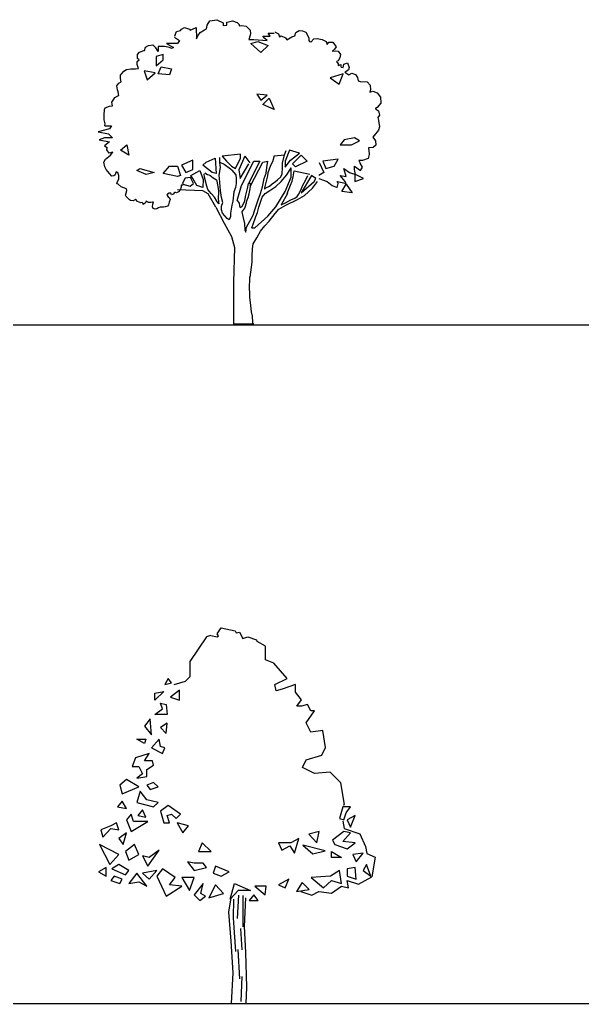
# Model space of a CAD drawing. Header units: millimetres. Extents: x 87938 to 265635, y 330093 to 434310.
# Drawn here: x 181640 to 195129, y 381523 to 405131 of the extents above; entities that cross this region are included whole.
import ezdxf

# ---------------------------------------------------------------- set-up
doc = ezdxf.new("R2010")
doc.units = ezdxf.units.MM
doc.layers.add('www.cad-blocks.net', color=7, linetype='Continuous')
doc.styles.add('ATTR', font='romans.shx', dxfattribs={"width": 0.8, "height": 0.7})

# ---------------------------------------------------------------- blocks, each defined once
blk = doc.blocks.new('A$C70C70964')
for p, q in [((536, 4197), (682, 4319)), ((536, 4197), (682, 4319)), ((682, 4319), (731, 4075)), ((682, 4319), (731, 4075)), ((731, 4075), (536, 4197)), ((731, 4075), (536, 4197)), ((3517, 4053), (3633, 3887)), ((3517, 4053), (3633, 3887)), ((4221, 4060), (4469, 4080)), ((4221, 4060), (4469, 4080)), ((1560, 3636), (1706, 3807)), ((1560, 3636), (1706, 3807)), ((1706, 3807), (1901, 3807)), ((1706, 3807), (1901, 3807)), ((1901, 3807), (1974, 3588)), ((1901, 3807), (1974, 3588)), ((3437, 3344), (3729, 3929)), ((3437, 3344), (3729, 3929)), ((3876, 3929), (3605, 3397)), ((3876, 3929), (3605, 3397)), ((3729, 3929), (3876, 3929)), ((3729, 3929), (3876, 3929)), ((5297, 3899), (5411, 3661)), ((5297, 3899), (5411, 3661)), ((1901, 3563), (1560, 3636)), ((1901, 3563), (1560, 3636)), ((1974, 3588), (1901, 3563)), ((1974, 3588), (1901, 3563)), ((2437, 3710), (2514, 3492)), ((2437, 3710), (2514, 3492)), ((4698, 3702), (5075, 3620)), ((4698, 3702), (5075, 3620)), ((5110, 3585), (4866, 3167)), ((5110, 3585), (4866, 3167)), ((5214, 3515), (5110, 3585)), ((5214, 3515), (5110, 3585)), ((5411, 3661), (5289, 3588)), ((5411, 3661), (5289, 3588)), ((5801, 3588), (5947, 3563)), ((5923, 3441), (5801, 3588)), ((5801, 3588), (5947, 3563)), ((5923, 3441), (5801, 3588)), ((5947, 3563), (5890, 3753)), ((5947, 3563), (5890, 3753)), ((3333, 2989), (3437, 3344)), ((3333, 2989), (3437, 3344)), ((4866, 3167), (5179, 3446)), ((4866, 3167), (5179, 3446)), ((5179, 3446), (5214, 3515)), ((5179, 3446), (5214, 3515)), ((5289, 3515), (5484, 3441)), ((5289, 3515), (5484, 3441)), ((5484, 3441), (5606, 3344)), ((5484, 3441), (5606, 3344)), ((5606, 3344), (5728, 3295)), ((5606, 3344), (5728, 3295)), ((5728, 3441), (5850, 3417)), ((5752, 3393), (5728, 3441)), ((5728, 3441), (5850, 3417)), ((5752, 3393), (5728, 3441)), ((5728, 3295), (5752, 3393)), ((5728, 3295), (5752, 3393)), ((5850, 3417), (5947, 3393)), ((5850, 3417), (5947, 3393)), ((5947, 3393), (5923, 3441)), ((5947, 3393), (5923, 3441)), ((2511, 3222), (1901, 3246)), ((2511, 3222), (1901, 3246)), ((2632, 3149), (2511, 3222)), ((2632, 3149), (2511, 3222)), ((2820, 2827), (2632, 3149)), ((2820, 2827), (2632, 3149)), ((2820, 2827), (3022, 2442)), ((2820, 2827), (3022, 2442)), ((3022, 2442), (3193, 2125)), ((3022, 2442), (3193, 2125)), ((3193, 2125), (3266, 1857)), ((3193, 2125), (3266, 1857)), ((3266, 1857), (3242, 1028)), ((3266, 1857), (3242, 1028)), ((3242, 1028), (3242, 29)), ((3242, 1028), (3242, 29)), ((3242, 29), (3729, 29)), ((3242, 29), (3729, 29))]:
    blk.add_line(p, q)
for points in [[(1843, 6931), (1839, 6940), (1878, 7045), (1975, 7064), (1994, 7095), (2065, 7142), (2189, 7095), (2205, 7071), (2263, 7098), (2344, 7141), (2358, 6868), (2388, 6938), (2447, 7015), (2544, 7081), (2595, 7105), (2610, 7194), (2677, 7295), (2844, 7326), (2995, 7248), (2995, 7190), (3085, 7193), (3085, 7263), (3089, 7267), (3089, 7267), (3217, 7302), (3333, 7259), (3376, 7212), (3380, 7177), (3446, 7185), (3543, 7173), (3644, 7072), (3648, 6998), (3640, 6951)], [(1843, 6931), (1839, 6940), (1878, 7045), (1975, 7064), (1994, 7095), (2065, 7142), (2189, 7095), (2205, 7071), (2263, 7098), (2344, 7141), (2358, 6868), (2388, 6938), (2447, 7015), (2544, 7081), (2595, 7105), (2610, 7194), (2677, 7295), (2844, 7326), (2995, 7248), (2995, 7190), (3085, 7193), (3085, 7263), (3089, 7267), (3089, 7267), (3217, 7302), (3333, 7259), (3376, 7212), (3380, 7177), (3446, 7185), (3543, 7173), (3644, 7072), (3648, 6998), (3640, 6951)], [(1828, 6903), (1950, 6830), (1901, 6756), (1755, 6756), (1633, 6756), (1804, 6659), (1755, 6635), (1706, 6659), (1584, 6683), (1438, 6683), (1438, 6561), (1381, 6654)], [(1828, 6903), (1950, 6830), (1901, 6756), (1755, 6756), (1633, 6756), (1804, 6659), (1755, 6635), (1706, 6659), (1584, 6683), (1438, 6683), (1438, 6561), (1381, 6654)], [(3640, 6951), (3607, 6854), (3729, 6854), (4046, 6830), (3997, 6878), (3949, 6927), (4119, 6927), (4071, 7000), (4217, 7000)], [(3640, 6951), (3607, 6854), (3729, 6854), (4046, 6830), (3997, 6878), (3949, 6927), (4119, 6927), (4071, 7000), (4217, 7000)], [(4239, 7035), (4245, 7029), (4322, 6990), (4346, 6917), (4346, 6913), (4388, 6940), (4489, 6893), (4520, 6843), (4637, 6916), (4715, 6935), (4734, 7021), (4816, 7064), (4894, 7060), (4979, 7024), (5049, 6888), (5045, 6826), (5064, 6799), (5095, 6791), (5095, 6787), (5170, 6865), (5251, 6877), (5368, 6853), (5461, 6802), (5488, 6728), (5530, 6787), (5624, 6787), (5705, 6677), (5663, 6615), (5624, 6576), (5608, 6569), (5678, 6576), (5752, 6569), (5810, 6487), (5794, 6409), (5752, 6339), (5709, 6324), (5755, 6265), (5752, 6223), (5818, 6254), (5818, 6199), (5825, 6187), (5868, 6176), (5887, 6261), (5977, 6288), (6019, 6176), (6000, 6121), (5938, 6075), (5914, 6063), (6007, 6004), (6078, 6039), (6167, 6012), (6217, 5938), (6229, 5860), (6279, 5845), (6446, 5833), (6520, 5755), (6528, 5646), (6508, 5588), (6508, 5588), (6586, 5607), (6687, 5568), (6768, 5463), (6772, 5323), (6690, 5219), (6648, 5191), (6644, 5187), (6721, 5141), (6740, 5036), (6705, 4981), (6717, 4911), (6721, 4903), (6740, 4756), (6721, 4678), (6611, 4543), (6580, 4507), (6584, 4504), (6646, 4418), (6658, 4313), (6588, 4255), (6479, 4247), (6494, 4104), (6498, 4092), (6471, 3994), (6335, 3948), (6245, 3948), (6278, 3879)], [(4239, 7035), (4245, 7029), (4322, 6990), (4346, 6917), (4346, 6913), (4388, 6940), (4489, 6893), (4520, 6843), (4637, 6916), (4715, 6935), (4734, 7021), (4816, 7064), (4894, 7060), (4979, 7024), (5049, 6888), (5045, 6826), (5064, 6799), (5095, 6791), (5095, 6787), (5170, 6865), (5251, 6877), (5368, 6853), (5461, 6802), (5488, 6728), (5530, 6787), (5624, 6787), (5705, 6677), (5663, 6615), (5624, 6576), (5608, 6569), (5678, 6576), (5752, 6569), (5810, 6487), (5794, 6409), (5752, 6339), (5709, 6324), (5755, 6265), (5752, 6223), (5818, 6254), (5818, 6199), (5825, 6187), (5868, 6176), (5887, 6261), (5977, 6288), (6019, 6176), (6000, 6121), (5938, 6075), (5914, 6063), (6007, 6004), (6078, 6039), (6167, 6012), (6217, 5938), (6229, 5860), (6279, 5845), (6446, 5833), (6520, 5755), (6528, 5646), (6508, 5588), (6508, 5588), (6586, 5607), (6687, 5568), (6768, 5463), (6772, 5323), (6690, 5219), (6648, 5191), (6644, 5187), (6721, 5141), (6740, 5036), (6705, 4981), (6717, 4911), (6721, 4903), (6740, 4756), (6721, 4678), (6611, 4543), (6580, 4507), (6584, 4504), (6646, 4418), (6658, 4313), (6588, 4255), (6479, 4247), (6494, 4104), (6498, 4092), (6471, 3994), (6335, 3948), (6245, 3948), (6278, 3879)], [(156, 4781), (164, 4828), (141, 4925), (142, 5035), (153, 5167), (165, 5209), (270, 5248), (340, 5259), (336, 5295), (328, 5349), (371, 5415), (398, 5462), (469, 5496), (496, 5508), (476, 5594), (465, 5640), (449, 5741), (493, 5803), (551, 5838), (532, 5916), (535, 5994), (610, 6087), (679, 6129), (784, 6149), (893, 6149), (967, 6152), (967, 6152), (932, 6254), (936, 6323), (979, 6362), (940, 6397), (937, 6487), (987, 6545), (1092, 6583), (1108, 6583), (1135, 6669), (1201, 6704), (1306, 6723), (1381, 6654)], [(156, 4781), (164, 4828), (141, 4925), (142, 5035), (153, 5167), (165, 5209), (270, 5248), (340, 5259), (336, 5295), (328, 5349), (371, 5415), (398, 5462), (469, 5496), (496, 5508), (476, 5594), (465, 5640), (449, 5741), (493, 5803), (551, 5838), (532, 5916), (535, 5994), (610, 6087), (679, 6129), (784, 6149), (893, 6149), (967, 6152), (967, 6152), (932, 6254), (936, 6323), (979, 6362), (940, 6397), (937, 6487), (987, 6545), (1092, 6583), (1108, 6583), (1135, 6669), (1201, 6704), (1306, 6723), (1381, 6654)], [(156, 4781), (317, 4782), (268, 4709), (0, 4636), (244, 4587), (341, 4490), (146, 4490), (24, 4441), (268, 4392), (146, 4295), (213, 4261)], [(156, 4781), (317, 4782), (268, 4709), (0, 4636), (244, 4587), (341, 4490), (146, 4490), (24, 4441), (268, 4392), (146, 4295), (213, 4261)], [(2039, 3388), (2024, 3356), (1985, 3352), (1988, 3310), (1961, 3244), (1922, 3193), (1872, 3170), (1849, 3182), (1825, 3182), (1798, 3139), (1759, 3120), (1739, 3159), (1701, 3159), (1658, 3135), (1643, 3116), (1673, 3077), (1705, 3054), (1720, 3011), (1697, 2949), (1681, 2879), (1661, 2848), (1603, 2832), (1564, 2824), (1529, 2825), (1482, 2829), (1443, 2809), (1401, 2790), (1366, 2778), (1319, 2798), (1300, 2833), (1312, 2895), (1323, 2949), (1304, 2946), (1261, 2938), (1203, 2942), (1172, 2953), (1145, 2973), (1122, 2919), (1078, 2891), (1078, 2915), (1055, 2938), (1020, 2934), (943, 2965), (900, 3008), (896, 3008), (834, 2977), (772, 2989), (748, 3005), (667, 3079), (651, 3114), (663, 3141), (683, 3226), (679, 3265), (547, 3316), (481, 3375), (446, 3390), (462, 3441), (496, 3499), (493, 3584), (469, 3662), (431, 3674), (423, 3662), (403, 3600), (372, 3576), (326, 3573), (271, 3631), (190, 3732), (159, 3791), (136, 3907), (174, 3981), (295, 4078), (350, 4144), (264, 4125), (202, 4199), (213, 4261)], [(2039, 3388), (2024, 3356), (1985, 3352), (1988, 3310), (1961, 3244), (1922, 3193), (1872, 3170), (1849, 3182), (1825, 3182), (1798, 3139), (1759, 3120), (1739, 3159), (1701, 3159), (1658, 3135), (1643, 3116), (1673, 3077), (1705, 3054), (1720, 3011), (1697, 2949), (1681, 2879), (1661, 2848), (1603, 2832), (1564, 2824), (1529, 2825), (1482, 2829), (1443, 2809), (1401, 2790), (1366, 2778), (1319, 2798), (1300, 2833), (1312, 2895), (1323, 2949), (1304, 2946), (1261, 2938), (1203, 2942), (1172, 2953), (1145, 2973), (1122, 2919), (1078, 2891), (1078, 2915), (1055, 2938), (1020, 2934), (943, 2965), (900, 3008), (896, 3008), (834, 2977), (772, 2989), (748, 3005), (667, 3079), (651, 3114), (663, 3141), (683, 3226), (679, 3265), (547, 3316), (481, 3375), (446, 3390), (462, 3441), (496, 3499), (493, 3584), (469, 3662), (431, 3674), (423, 3662), (403, 3600), (372, 3576), (326, 3573), (271, 3631), (190, 3732), (159, 3791), (136, 3907), (174, 3981), (295, 4078), (350, 4144), (264, 4125), (202, 4199), (213, 4261)], [(2915, 3903), (3019, 3856), (3171, 3747), (3205, 3712), (3295, 3599), (3303, 3518), (3306, 3397), (3291, 3300), (3252, 3195), (3224, 2974), (3204, 2872), (3169, 2686), (3169, 2600), (3138, 2523), (3091, 2554), (2982, 2683), (2955, 2764), (2952, 2849), (2983, 2939), (2956, 3060), (2933, 3227), (2910, 3518), (2902, 3596), (2930, 3782), (2918, 3899), (2913, 4015)], [(2915, 3903), (3019, 3856), (3171, 3747), (3205, 3712), (3295, 3599), (3303, 3518), (3306, 3397), (3291, 3300), (3252, 3195), (3224, 2974), (3204, 2872), (3169, 2686), (3169, 2600), (3138, 2523), (3091, 2554), (2982, 2683), (2955, 2764), (2952, 2849), (2983, 2939), (2956, 3060), (2933, 3227), (2910, 3518), (2902, 3596), (2930, 3782), (2918, 3899), (2913, 4015)], [(3517, 4053), (3368, 3724), (3403, 3515), (3612, 3863)], [(3517, 4053), (3368, 3724), (3403, 3515), (3612, 3863)], [(4221, 4060), (4174, 3917), (4131, 3827), (4065, 3653), (4057, 3575), (4033, 3481), (4009, 3384), (3986, 3287), (3982, 3256), (4021, 3291), (4107, 3334), (4173, 3384), (4247, 3446), (4301, 3481), (4379, 3555), (4406, 3624), (4418, 3772), (4419, 3881), (4469, 4080), (4505, 4184)], [(4221, 4060), (4174, 3917), (4131, 3827), (4065, 3653), (4057, 3575), (4033, 3481), (4009, 3384), (3986, 3287), (3982, 3256), (4021, 3291), (4107, 3334), (4173, 3384), (4247, 3446), (4301, 3481), (4379, 3555), (4406, 3624), (4418, 3772), (4419, 3881), (4469, 4080), (4505, 4184)], [(3445, 2713), (3464, 2600), (3503, 2437), (3514, 2277), (3534, 2223), (3557, 2343), (3717, 2635), (3748, 2740), (3834, 3004), (3892, 3151), (3936, 3314), (3979, 3517), (4026, 3645), (4041, 3780), (4069, 3928)], [(3445, 2713), (3464, 2600), (3503, 2437), (3514, 2277), (3534, 2223), (3557, 2343), (3717, 2635), (3748, 2740), (3834, 3004), (3892, 3151), (3936, 3314), (3979, 3517), (4026, 3645), (4041, 3780), (4069, 3928)], [(3652, 3338), (3949, 3905), (4069, 3928)], [(3652, 3338), (3949, 3905), (4069, 3928)], [(5890, 3753), (6021, 3661), (6167, 3612), (6142, 3734), (6142, 3807), (6289, 3710), (6337, 3783), (6278, 3879)], [(5890, 3753), (6021, 3661), (6167, 3612), (6142, 3734), (6142, 3807), (6289, 3710), (6337, 3783), (6278, 3879)], [(2514, 3492), (2511, 3295), (2364, 3344), (2267, 3515), (2218, 3588), (2437, 3710)], [(2514, 3492), (2511, 3295), (2364, 3344), (2267, 3515), (2218, 3588), (2437, 3710)], [(2556, 3647), (2619, 3612), (2673, 3593), (2755, 3534), (2836, 3483), (2844, 3449), (2882, 3227), (2886, 3168), (2878, 3052), (2886, 2955), (2893, 2908), (2839, 2970), (2789, 3064), (2707, 3153), (2626, 3247), (2599, 3328), (2549, 3546), (2541, 3627)], [(2556, 3647), (2619, 3612), (2673, 3593), (2755, 3534), (2836, 3483), (2844, 3449), (2882, 3227), (2886, 3168), (2878, 3052), (2886, 2955), (2893, 2908), (2839, 2970), (2789, 3064), (2707, 3153), (2626, 3247), (2599, 3328), (2549, 3546), (2541, 3627)], [(3673, 2319), (3678, 2332), (3764, 2557), (3775, 2604), (3814, 2701), (3814, 2701), (3846, 2825), (3892, 2949), (3931, 3070), (3998, 3155), (4115, 3229), (4254, 3326), (4387, 3442), (4519, 3601), (4624, 3768)], [(3673, 2319), (3678, 2332), (3764, 2557), (3775, 2604), (3814, 2701), (3814, 2701), (3846, 2825), (3892, 2949), (3931, 3070), (3998, 3155), (4115, 3229), (4254, 3326), (4387, 3442), (4519, 3601), (4624, 3768)], [(4261, 2832), (4483, 3202), (4622, 3550), (4624, 3768)], [(4261, 2832), (4483, 3202), (4622, 3550), (4624, 3768)], [(4538, 3158), (4382, 2886), (4487, 2933), (4619, 3002), (4713, 3041), (4771, 3084), (4798, 3127), (4860, 3235), (4907, 3352), (4970, 3468), (5024, 3585)], [(4538, 3158), (4382, 2886), (4487, 2933), (4619, 3002), (4713, 3041), (4771, 3084), (4798, 3127), (4860, 3235), (4907, 3352), (4970, 3468), (5024, 3585)], [(4530, 3158), (4612, 3352), (4647, 3453), (4670, 3554), (4698, 3702)], [(4530, 3158), (4612, 3352), (4647, 3453), (4670, 3554), (4698, 3702)], [(2027, 3380), (2206, 3333), (2280, 3391), (2211, 3535), (2086, 3520), (2008, 3388)], [(2027, 3380), (2206, 3333), (2280, 3391), (2211, 3535), (2086, 3520), (2008, 3388)], [(3333, 2989), (3376, 2923), (3387, 2860), (3403, 2818), (3449, 2841), (3512, 2981), (3531, 3086), (3559, 3210), (3574, 3276), (3598, 3393)], [(3333, 2989), (3376, 2923), (3387, 2860), (3403, 2818), (3449, 2841), (3512, 2981), (3531, 3086), (3559, 3210), (3574, 3276), (3598, 3393)], [(3445, 2705), (3511, 2799), (3550, 2931), (3562, 2981), (3597, 3059), (3617, 3144), (3640, 3268), (3652, 3338), (3652, 3392), (3605, 3397)], [(3445, 2705), (3511, 2799), (3550, 2931), (3562, 2981), (3597, 3059), (3617, 3144), (3640, 3268), (3652, 3338), (3652, 3392), (3605, 3397)], [(3645, 1150), (3672, 1383), (3692, 1504), (3692, 1655), (3700, 1830), (3716, 1947), (3802, 2091), (3891, 2250), (3992, 2378), (4097, 2487), (4241, 2673), (4331, 2778), (4498, 2875), (4775, 3010), (4942, 3103), (5136, 3285), (5257, 3445)], [(3645, 1150), (3672, 1383), (3692, 1504), (3692, 1655), (3700, 1830), (3716, 1947), (3802, 2091), (3891, 2250), (3992, 2378), (4097, 2487), (4241, 2673), (4331, 2778), (4498, 2875), (4775, 3010), (4942, 3103), (5136, 3285), (5257, 3445)], [(3678, 2332), (3751, 2332), (4065, 2610), (4261, 2832)], [(3678, 2332), (3751, 2332), (4065, 2610), (4261, 2832)], [(3625, 1154), (3617, 847), (3628, 793), (3628, 665), (3648, 466), (3663, 318), (3690, 210), (3701, 62), (3713, 0), (3713, 0)], [(3625, 1154), (3617, 847), (3628, 793), (3628, 665), (3648, 466), (3663, 318), (3690, 210), (3701, 62), (3713, 0), (3713, 0)]]:
    blk.add_lwpolyline(points)
for points in [[(3656, 6756), (3827, 6805), (4071, 6708), (3900, 6537)], [(3656, 6756), (3827, 6805), (4071, 6708), (3900, 6537)], [(1389, 6440), (1389, 6220), (1560, 6366), (1560, 6488)], [(1389, 6440), (1389, 6220), (1560, 6366), (1560, 6488)], [(1438, 6025), (1511, 6196), (1755, 6147), (1706, 6001)], [(1438, 6025), (1511, 6196), (1755, 6147), (1706, 6001)], [(1097, 6098), (1170, 5879), (1365, 6050)], [(1097, 6098), (1170, 5879), (1365, 6050)], [(5874, 6025), (5557, 5928), (5777, 5781)], [(5874, 6025), (5557, 5928), (5777, 5781)], [(3802, 5538), (3900, 5391), (4046, 5513)], [(3802, 5538), (3900, 5391), (4046, 5513)], [(3949, 5294), (4095, 5440), (4217, 5172)], [(3949, 5294), (4095, 5440), (4217, 5172)], [(6264, 4416), (6142, 4490), (5899, 4441), (5801, 4319), (6069, 4319)], [(6264, 4416), (6142, 4490), (5899, 4441), (5801, 4319), (6069, 4319)], [(2974, 4051), (3071, 3929), (3193, 3807), (3291, 3758), (3412, 4002), (3412, 4100)], [(2974, 4051), (3071, 3929), (3193, 3807), (3291, 3758), (3412, 4002), (3412, 4100)], [(4582, 4197), (4485, 3929), (4485, 3783), (4607, 3953), (4826, 4124)], [(4582, 4197), (4485, 3929), (4485, 3783), (4607, 3953), (4826, 4124)], [(4657, 3863), (4866, 4072), (5005, 3933), (4726, 3794)], [(4657, 3863), (4866, 4072), (5005, 3933), (4726, 3794)], [(1999, 3831), (2096, 3661), (2267, 3734), (2267, 3953)], [(1999, 3831), (2096, 3661), (2267, 3734), (2267, 3953)], [(2511, 3831), (2584, 3905), (2803, 4002), (2827, 3636), (2730, 3661)], [(2511, 3831), (2584, 3905), (2803, 4002), (2827, 3636), (2730, 3661)], [(5387, 3929), (5460, 3758), (5655, 3807), (5752, 3978)], [(5387, 3929), (5460, 3758), (5655, 3807), (5752, 3978)], [(1146, 3612), (926, 3710), (999, 3758), (1341, 3661)], [(1146, 3612), (926, 3710), (999, 3758), (1341, 3661)], [(6154, 3620), (6154, 3446), (6363, 3515)], [(6154, 3620), (6154, 3446), (6363, 3515)], [(5841, 3202), (5945, 3376), (6085, 3167)], [(5841, 3202), (5945, 3376), (6085, 3167)]]:
    blk.add_lwpolyline(points, close=True)
blk = doc.blocks.new('A$C2E097D17')
for p, q in [((3331, 2037), (3364, 2599)), ((3242, 2499), (3234, 2054)), ((3462, 2586), (3462, 1837)), ((3234, 2054), (3285, 1241)), ((3403, 1794), (3437, 1284)), ((3344, 1295), (3386, 590)), ((3437, 644), (3412, 47))]:
    blk.add_line(p, q)
for points in [[(2692, 8830), (2849, 8794), (2876, 8818), (2849, 8871), (2945, 9013), (3277, 8942), (3300, 8889), (3383, 8912), (3466, 8759), (3581, 8800), (3793, 8723)], [(2688, 8828), (2594, 8794), (2191, 8204), (2191, 7835), (2076, 7725), (1805, 7647)], [(5866, 4762), (5901, 4775), (5815, 5291), (5556, 5549), (5182, 5513), (4894, 5660), (4981, 5844), (5354, 5955), (5441, 6139), (5383, 6545), (5096, 6508), (4981, 6729), (5182, 7024), (5096, 7024), (5009, 7172), (4866, 7135), (4756, 7132), (4866, 7282), (4722, 7466), (4722, 7651), (4406, 7540), (4262, 7503), (4233, 7651), (4521, 7798), (4204, 8167), (4003, 8241), (4003, 8572), (3802, 8683), (3795, 8722)], [(5861, 4373), (5895, 4200), (6266, 4070), (6401, 3767), (6435, 3594), (6637, 3507), (6552, 3039)], [(4849, 2685), (5119, 2599), (5288, 2685), (5591, 2642), (5828, 2815), (5996, 2772), (5963, 2945), (6233, 2858), (6551, 3039)], [(3193, 0), (3233, 734), (3179, 1496), (3125, 2188), (3179, 2534)], [(3523, 2534), (3496, 1842), (3523, 1219), (3550, 388), (3533, 0)]]:
    blk.add_lwpolyline(points)
for points in [[(1674, 7794), (1593, 7656), (1755, 7691)], [(1350, 7448), (1566, 7483), (1350, 7275)], [(1944, 7518), (1728, 7345), (1944, 7275)], [(1620, 7172), (1647, 6929), (1350, 6929), (1539, 7068), (1485, 7206)], [(1242, 6825), (1107, 6652), (1269, 6445)], [(1647, 6722), (1485, 6618), (1620, 6479)], [(1134, 6341), (1107, 6237), (918, 6341)], [(1458, 6341), (1269, 6133), (1539, 5995), (1593, 6133), (1485, 6168)], [(1215, 5995), (891, 5891), (810, 5683), (972, 5683), (1053, 5510), (918, 5407), (1161, 5441), (1161, 5614), (1323, 5718), (1296, 5822), (1107, 5822)], [(972, 5199), (675, 5372), (513, 5233), (567, 5026)], [(1323, 5303), (1161, 5233), (1242, 5130), (1431, 5199)], [(999, 5095), (918, 4818), (1323, 4714), (1431, 4818), (1161, 4887)], [(567, 4853), (459, 4714), (675, 4680)], [(1674, 4749), (1485, 4611), (1566, 4334), (1701, 4334), (1647, 4507), (1755, 4541), (1863, 4437), (1971, 4541)], [(675, 4403), (783, 4126), (1188, 4368), (837, 4368), (783, 4541)], [(1053, 4645), (945, 4507), (1134, 4472)], [(6047, 4714), (5858, 4714), (5777, 4437), (5885, 4403), (5939, 4576)], [(6155, 4507), (5966, 4403), (6047, 4230)], [(54, 4161), (108, 3988), (297, 4195), (486, 4161), (432, 4334), (297, 4264)], [(1890, 4334), (2025, 4091), (2160, 4264)], [(675, 4091), (486, 3953), (594, 3815)], [(5048, 4057), (5237, 3849), (5291, 4126)], [(5885, 4126), (5615, 3918), (5669, 3815), (5966, 3711), (6155, 3849), (5858, 3884), (6047, 4091)], [(27, 3815), (270, 3330), (486, 3572)], [(864, 3815), (648, 3642), (729, 3434), (972, 3572)], [(2484, 3849), (2403, 3642), (2700, 3642)], [(4319, 3849), (4400, 3676), (4589, 3780), (4697, 3607), (4805, 3953), (4616, 3849)], [(4900, 3797), (5143, 3590), (5440, 3659)], [(1053, 3538), (1188, 3295), (1458, 3676), (1215, 3503)], [(5588, 3642), (5831, 3503), (5588, 3503)], [(6101, 3572), (6182, 3399), (6344, 3607)], [(486, 3330), (324, 3226), (648, 3088), (729, 3192)], [(2133, 3399), (2295, 3192), (2592, 3261), (2511, 3365), (2295, 3365)], [(6425, 3330), (6344, 3192), (6533, 3053)], [(189, 3261), (0, 3157), (189, 3053)], [(918, 3122), (729, 2880), (972, 2915), (1161, 2811)], [(1053, 3122), (1215, 2984), (1404, 3192)], [(1539, 3226), (1404, 3053), (1620, 2569), (1998, 2811), (1701, 2846), (1836, 3019)], [(2808, 3295), (2754, 3122), (2942, 3053), (3131, 3157)], [(5102, 3019), (5399, 2776), (5588, 2949), (5831, 2880), (5777, 3192), (5561, 3053)], [(5966, 3226), (5966, 3053), (6182, 2984), (6155, 3261)], [(378, 3053), (297, 2949), (513, 2880), (567, 2984)], [(1998, 3019), (2187, 2707), (2295, 3019)], [(2511, 2880), (2295, 2603), (2430, 2465), (2565, 2569), (2457, 2638)], [(2808, 2846), (2646, 2534), (2996, 2638)], [(3158, 2499), (3266, 2880), (3644, 2707), (3347, 2707)], [(4319, 2846), (4481, 2776), (4562, 2984)], [(4883, 2902), (4748, 2685), (5051, 2729)], [(3725, 2603), (3617, 2465), (3833, 2465)], [(3752, 2811), (3995, 2603), (4022, 2811)]]:
    blk.add_lwpolyline(points, close=True)
at = {"style": 'ATTR', "width": 0.8, "flags": 9}
blk.add_attdef('ESTCODE', (3193, 0), '', height=35, dxfattribs=at)
blk = doc.blocks.new('format')
at = {"layer": 'www.cad-blocks.net', "color": 155, "true_color": 0x546d8e}
for p, q in [((102854, 397805), (265635, 397805)), ((102854, 381523), (265635, 381523))]:
    blk.add_line(p, q, dxfattribs=at)

msp = doc.modelspace()

# ---------------------------------------------------------------- block references
for name, p in [('A$C70C70964', (183524, 397805)), ('A$C2E097D17', (183528, 381523))]:
    msp.add_blockref(name, p)
at = {"layer": 'www.cad-blocks.net'}
msp.add_blockref('format', (0, 0), dxfattribs=at)

doc.saveas('drawing.dxf')
